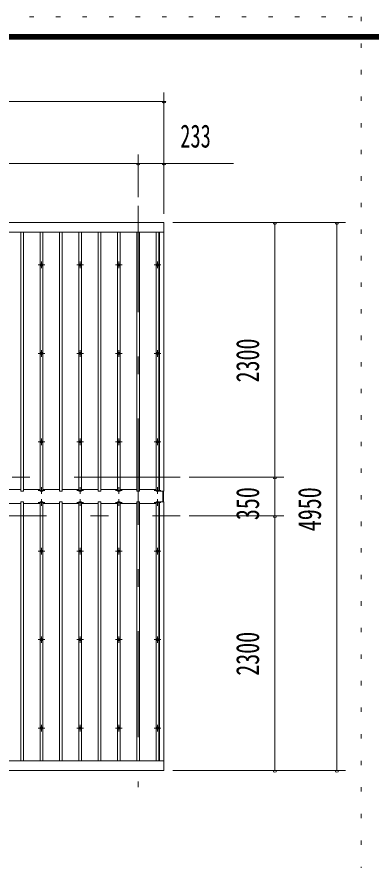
# Model space of a CAD drawing. Units: millimetres, scale not verified. Extents: x -34436 to 34436, y -16161 to 16159.
# Drawn here: x -2917 to 285, y 8540 to 16159 of the extents above; entities that cross this region are included whole.
import ezdxf
from ezdxf.enums import TextEntityAlignment as Align

# ---------------------------------------------------------------- set-up
doc = ezdxf.new("R2010")
doc.units = ezdxf.units.MM
doc.header["$LTSCALE"] = 80
doc.linetypes.add('USER3', pattern=[24, 12, -5, 2, -5])
doc.linetypes.add('USER4', pattern=[3, 0.5, -2.5])
for name, color, linetype, lineweight in [('0-2_1-08BOLD', 7, 'Continuous', 18), ('0-3_1-28CENTER', 3, 'USER3', 18), ('0-4_1-48THIN', 4, 'Continuous', 18), ('0-5_1-58DIM', 3, 'Continuous', 18), ('0-C_F-F1PAPER', 5, 'Continuous', 18), ('0-D_F-E_J_ADD', 5, 'USER4', 18)]:
    doc.layers.add(name, color=color, linetype=linetype, lineweight=lineweight)
doc.styles.add('ＭＳ ゴシック', font='')
doc.styles.get('ＭＳ ゴシック').set_extended_font_data('MS Gothic')

msp = doc.modelspace()

# ---------------------------------------------------------------- linework, layer by layer
at = {"layer": '0-2_1-08BOLD'}
for p, q in [((-1587.26, 14213.05), (-7303.26, 14213.05)), ((-1597.26, 11777.13), (-1597.26, 11873.84)), ((-1592.26, 11873.84), (-1592.26, 11777.13)), ((-7303.26, 9437.92), (-1587.26, 9437.92))]:
    msp.add_line(p, q, dxfattribs=at)
for points in [[(-7263.26, 14213.05), (-7263.26, 11873.84), (-7303.26, 11873.84), (-7303.26, 14300.48), (-1587.26, 14300.48)], [(-1587.26, 14300.48), (-1587.26, 11873.84), (-1627.26, 11873.84), (-1627.26, 14213.05)], [(-1587.26, 11777.13), (-1587.26, 9350.49), (-7303.26, 9350.49), (-7303.26, 11777.13), (-7263.26, 11777.13), (-7263.26, 9437.92)], [(-1627.26, 9437.92), (-1627.26, 11777.13), (-1587.26, 11777.13)]]:
    msp.add_lwpolyline(points, dxfattribs=at)
for centre in [(-2695.25, 13917.73), (-2345.25, 13917.73), (-1995.25, 13917.73), (-1645.26, 13917.73), (-2695.25, 13118.68), (-2345.25, 13118.68), (-1995.25, 13118.68), (-1645.26, 13118.68), (-2695.25, 12319.64), (-2345.25, 12319.64), (-1995.25, 12319.64), (-1645.26, 12319.64), (-2695.25, 11331.33), (-2345.25, 11331.33), (-1995.25, 11331.33), (-1645.26, 11331.33), (-2695.25, 10532.29), (-2345.25, 10532.29), (-1995.25, 10532.29), (-1645.26, 10532.29), (-2695.25, 9733.24), (-2345.25, 9733.24), (-1995.25, 9733.24), (-1645.26, 9733.24)]:
    msp.add_circle(centre, 10, dxfattribs=at)
for centre, start, end in [((-2695.25, 11869.09), 46.3961, 133.6039), ((-2695.25, 11890.09), 226.39838, 313.60162), ((-2345.25, 11869.09), 46.3961, 133.6039), ((-2345.25, 11890.09), 226.39838, 313.60162), ((-1995.25, 11869.09), 46.3961, 133.6039), ((-1995.25, 11890.09), 226.39838, 313.60162), ((-1645.26, 11869.09), 46.3961, 133.6039), ((-1645.26, 11890.09), 226.39838, 313.60162), ((-2695.25, 11760.88), 46.39838, 133.60162), ((-2695.25, 11781.88), 226.3961, 313.6039), ((-2345.25, 11760.88), 46.39838, 133.60162), ((-2345.25, 11781.88), 226.3961, 313.6039), ((-1995.25, 11760.88), 46.39838, 133.60162), ((-1995.25, 11781.88), 226.3961, 313.6039), ((-1645.26, 11760.88), 46.39838, 133.60162), ((-1645.26, 11781.88), 226.3961, 313.6039)]:
    msp.add_arc(centre, 14.5, start, end, dxfattribs=at)
at = {"layer": '0-3_1-28CENTER'}
for p, q in [((-1820.26, 14450.48), (-1820.26, 9200.49)), ((-2695.25, 13887.73), (-2695.25, 13947.73)), ((-2345.25, 13887.73), (-2345.25, 13947.73)), ((-1995.25, 13887.73), (-1995.25, 13947.73)), ((-1645.26, 13887.73), (-1645.26, 13947.73)), ((-2725.25, 13917.73), (-2665.26, 13917.73)), ((-2375.25, 13917.73), (-2315.26, 13917.73)), ((-2025.26, 13917.73), (-1965.26, 13917.73)), ((-1675.26, 13917.73), (-1615.25, 13917.73)), ((-2665.26, 13118.68), (-2725.25, 13118.68)), ((-2695.25, 13088.68), (-2695.25, 13148.69)), ((-2375.25, 13118.68), (-2315.26, 13118.68)), ((-2345.25, 13148.69), (-2345.25, 13088.68)), ((-2025.26, 13118.68), (-1965.26, 13118.68)), ((-1995.25, 13148.69), (-1995.25, 13088.68)), ((-1675.26, 13118.68), (-1615.25, 13118.68)), ((-1645.26, 13148.69), (-1645.26, 13088.68)), ((-2695.25, 12289.64), (-2695.25, 12349.63)), ((-2345.25, 12289.64), (-2345.25, 12349.63)), ((-1995.25, 12289.64), (-1995.25, 12349.63)), ((-1645.26, 12289.64), (-1645.26, 12349.63)), ((-2665.26, 12319.64), (-2725.25, 12319.64)), ((-2315.26, 12319.64), (-2375.25, 12319.64)), ((-1965.26, 12319.64), (-2025.26, 12319.64)), ((-1615.25, 12319.64), (-1675.26, 12319.64)), ((-1440.26, 12000.48), (-7450.25, 12000.48)), ((-2695.25, 11909.59), (-2695.25, 11849.59)), ((-2345.25, 11849.59), (-2345.25, 11909.59)), ((-1995.25, 11909.59), (-1995.25, 11849.59)), ((-1645.26, 11849.59), (-1645.26, 11909.59)), ((-2725.25, 11879.59), (-2665.26, 11879.59)), ((-2315.26, 11879.59), (-2375.25, 11879.59)), ((-2025.26, 11879.59), (-1965.26, 11879.59)), ((-1615.25, 11879.59), (-1675.26, 11879.59)), ((-2665.26, 11771.38), (-2725.25, 11771.38)), ((-2695.25, 11801.38), (-2695.25, 11741.39)), ((-2375.25, 11771.38), (-2315.26, 11771.38)), ((-2345.25, 11741.39), (-2345.25, 11801.38)), ((-1965.26, 11771.38), (-2025.26, 11771.38)), ((-1995.25, 11801.38), (-1995.25, 11741.39)), ((-1675.26, 11771.38), (-1615.25, 11771.38)), ((-1645.26, 11741.39), (-1645.26, 11801.38)), ((-7450.25, 11650.48), (-1440.26, 11650.48)), ((-2695.25, 11301.33), (-2695.25, 11361.33)), ((-2345.25, 11361.33), (-2345.25, 11301.33)), ((-1995.25, 11301.33), (-1995.25, 11361.33)), ((-1645.26, 11361.33), (-1645.26, 11301.33)), ((-2665.26, 11331.33), (-2725.25, 11331.33)), ((-2315.26, 11331.33), (-2375.25, 11331.33)), ((-1965.26, 11331.33), (-2025.26, 11331.33)), ((-1675.26, 11331.33), (-1615.25, 11331.33)), ((-2725.25, 10532.29), (-2665.26, 10532.29)), ((-2695.25, 10562.29), (-2695.25, 10502.28)), ((-2315.26, 10532.29), (-2375.25, 10532.29)), ((-2345.25, 10502.28), (-2345.25, 10562.29)), ((-2025.26, 10532.29), (-1965.26, 10532.29)), ((-1995.25, 10562.29), (-1995.25, 10502.28)), ((-1615.25, 10532.29), (-1675.26, 10532.29)), ((-1645.26, 10502.28), (-1645.26, 10562.29)), ((-2695.25, 9703.25), (-2695.25, 9763.24)), ((-2345.25, 9763.24), (-2345.25, 9703.25)), ((-1995.25, 9703.25), (-1995.25, 9763.24)), ((-1645.26, 9763.24), (-1645.26, 9703.25)), ((-2665.26, 9733.24), (-2725.25, 9733.24)), ((-2315.26, 9733.24), (-2375.25, 9733.24)), ((-1965.26, 9733.24), (-2025.26, 9733.24)), ((-1615.25, 9733.24), (-1675.26, 9733.24))]:
    msp.add_line(p, q, dxfattribs=at)
at = {"layer": '0-4_1-48THIN'}
for p, q in [((-2857.75, 11873.84), (-2857.75, 14213.05)), ((-2682.75, 11873.84), (-2682.75, 14213.05)), ((-2507.75, 11873.84), (-2507.75, 14213.05)), ((-2332.75, 11873.84), (-2332.75, 14213.05)), ((-2157.75, 11873.84), (-2157.75, 14213.05)), ((-1982.75, 11873.84), (-1982.75, 14213.05)), ((-1807.76, 11873.84), (-1807.76, 14213.05)), ((-1632.76, 11873.84), (-1632.76, 14213.05)), ((-2882.75, 11888.84), (-3032.76, 11888.84)), ((-2707.76, 11888.84), (-2857.75, 11888.84)), ((-2532.76, 11888.84), (-2682.76, 11888.84)), ((-2357.75, 11888.84), (-2507.75, 11888.84)), ((-2182.75, 11888.84), (-2332.76, 11888.84)), ((-2007.75, 11888.84), (-2157.75, 11888.84)), ((-1832.75, 11888.84), (-1982.76, 11888.84)), ((-1657.76, 11888.84), (-1807.76, 11888.84)), ((-1632.76, 11888.84), (-1627.26, 11888.84)), ((-3032.76, 11762.13), (-2882.75, 11762.13)), ((-2857.75, 11762.13), (-2707.76, 11762.13)), ((-2682.76, 11762.13), (-2532.76, 11762.13)), ((-2507.75, 11762.13), (-2357.75, 11762.13)), ((-2332.76, 11762.13), (-2182.75, 11762.13)), ((-2157.75, 11762.13), (-2007.75, 11762.13)), ((-1982.76, 11762.13), (-1832.75, 11762.13)), ((-1807.76, 11762.13), (-1657.76, 11762.13)), ((-1632.76, 11762.13), (-1627.26, 11762.13))]:
    msp.add_line(p, q, dxfattribs=at)
for points in [[(-2882.75, 14213.05), (-2882.75, 11873.84), (-2857.75, 11873.84)], [(-2707.75, 14213.05), (-2707.75, 11873.84), (-2682.75, 11873.84)], [(-2532.76, 14213.05), (-2532.76, 11873.84), (-2507.75, 11873.84)], [(-2357.75, 14213.05), (-2357.75, 11873.84), (-2332.75, 11873.84)], [(-2182.75, 14213.05), (-2182.75, 11873.84), (-2157.75, 11873.84)], [(-2007.75, 14213.05), (-2007.75, 11873.84), (-1982.75, 11873.84)], [(-1832.75, 14213.05), (-1832.75, 11873.84), (-1807.76, 11873.84)], [(-1657.76, 14213.05), (-1657.76, 11873.84), (-1632.76, 11873.84)], [(-2857.75, 9437.92), (-2857.75, 11777.13), (-2882.75, 11777.13), (-2882.75, 9437.92)], [(-2682.75, 9437.92), (-2682.75, 11777.13), (-2707.75, 11777.13), (-2707.75, 9437.92)], [(-2507.75, 9437.92), (-2507.75, 11777.13), (-2532.76, 11777.13), (-2532.76, 9437.92)], [(-2332.75, 9437.92), (-2332.75, 11777.13), (-2357.75, 11777.13), (-2357.75, 9437.92)], [(-2157.75, 9437.92), (-2157.75, 11777.13), (-2182.75, 11777.13), (-2182.75, 9437.92)], [(-1982.75, 9437.92), (-1982.75, 11777.13), (-2007.75, 11777.13), (-2007.75, 9437.92)], [(-1807.76, 9437.92), (-1807.76, 11777.13), (-1832.75, 11777.13), (-1832.75, 9437.92)], [(-1657.76, 9437.92), (-1657.76, 11777.13), (-1632.76, 11777.13), (-1632.76, 9437.92)]]:
    msp.add_lwpolyline(points, dxfattribs=at)
at = {"layer": '0-5_1-58DIM'}
for p, q in [((-1587.26, 14380.48), (-1587.26, 15475.49)), ((-7303.26, 15395.49), (-1587.26, 15395.49)), ((-1571.26, 15395.48), (-1603.26, 15395.48)), ((-1820.26, 14915.49), (-1820.26, 14530.48)), ((-4620.26, 14835.49), (-1820.26, 14835.49)), ((-1804.26, 14835.49), (-1836.26, 14835.49)), ((-1820.26, 14835.49), (-1587.26, 14835.49)), ((-1571.26, 14835.49), (-1603.26, 14835.49)), ((-959.26, 14835.49), (-1587.26, 14835.49)), ((-1507.26, 14300.48), (54.75, 14300.48)), ((-569.25, 14300.48), (-601.25, 14300.48)), ((-585.25, 12000.48), (-585.25, 14300.48)), ((-9.25, 14300.48), (-41.25, 14300.48)), ((-25.25, 9350.49), (-25.25, 14300.48)), ((-505.25, 12000.48), (-1360.26, 12000.48)), ((-569.25, 12000.48), (-601.25, 12000.48)), ((-585.25, 11650.48), (-585.25, 12000.48)), ((-1360.26, 11650.48), (-505.25, 11650.48)), ((-569.25, 11650.48), (-601.25, 11650.48)), ((-585.25, 9350.49), (-585.25, 11650.48)), ((-1507.26, 9350.49), (54.75, 9350.49)), ((-569.25, 9350.49), (-601.25, 9350.49)), ((-9.25, 9350.49), (-41.25, 9350.49))]:
    msp.add_line(p, q, dxfattribs=at)
for centre in [(-1587.26, 15395.48), (-1820.26, 14835.49), (-1587.26, 14835.49), (-585.25, 14300.48), (-25.25, 14300.48), (-585.25, 12000.48), (-585.25, 11650.48), (-585.25, 9350.49), (-25.25, 9350.49)]:
    msp.add_arc(centre, 16, 180, 0, dxfattribs=at)
at = {"layer": '0-C_F-F1PAPER'}
for points in [[(34436.13, -16160.99), (-11483.87, -16160.99), (-11483.87, 15999.01), (34436.13, 15999.01)], [(34432.13, -16156.99), (-11479.87, -16156.99), (-11479.87, 15995.01), (34432.13, 15995.01)], [(34428.13, -16152.99), (34428.13, 15991.01), (-11475.87, 15991.01), (-11475.87, -16152.99)], [(34424.13, -16148.99), (-11471.87, -16148.99), (-11471.87, 15987.01), (34424.13, 15987.01)], [(34420.13, -16144.99), (34420.13, 15983.01), (-11467.87, 15983.01), (-11467.87, -16144.99)], [(34416.13, -16140.99), (-11463.87, -16140.99), (-11463.87, 15979.01), (34416.13, 15979.01)], [(34412.13, -16136.99), (34412.13, 15975.01), (-11459.87, 15975.01), (-11459.87, -16136.99)], [(34408.13, -16132.99), (-11455.87, -16132.99), (-11455.87, 15971.01), (34408.13, 15971.01)], [(34404.13, -16128.99), (-11451.87, -16128.99), (-11451.87, 15967.01), (34404.13, 15967.01)], [(34400.13, -16124.99), (-11447.87, -16124.99), (-11447.87, 15963.01), (34400.13, 15963.01)], [(34396.13, -16120.99), (34396.13, 15959.01), (-11443.87, 15959.01), (-11443.87, -16120.99)]]:
    msp.add_lwpolyline(points, close=True, dxfattribs=at)
at = {"layer": '0-D_F-E_J_ADD'}
msp.add_lwpolyline([(196.13, 7759.01), (-11683.87, 7759.01), (-11683.87, 16159.01), (196.13, 16159.01)], close=True, dxfattribs=at)

# ---------------------------------------------------------------- texts
at = {"layer": '0-5_1-58DIM', "color": 7, "style": 'ＭＳ ゴシック', "width": 0.65}
msp.add_text('233', height=208.4, dxfattribs=at).set_placement((-1440.34, 14915.49), align=Align.BOTTOM_LEFT)
at = {"layer": '0-5_1-58DIM', "color": 7, "style": 'ＭＳ ゴシック', "width": 0.7}
for s, p in [('2300', (-665.25, 12856.19)), ('350', (-665.25, 11612.25)), ('4950', (-105.25, 11511.95)), ('2300', (-665.25, 10206.19))]:
    msp.add_text(s, height=208.4, rotation=90, dxfattribs=at).set_placement(p, align=Align.BOTTOM_LEFT)

doc.saveas('drawing.dxf')
